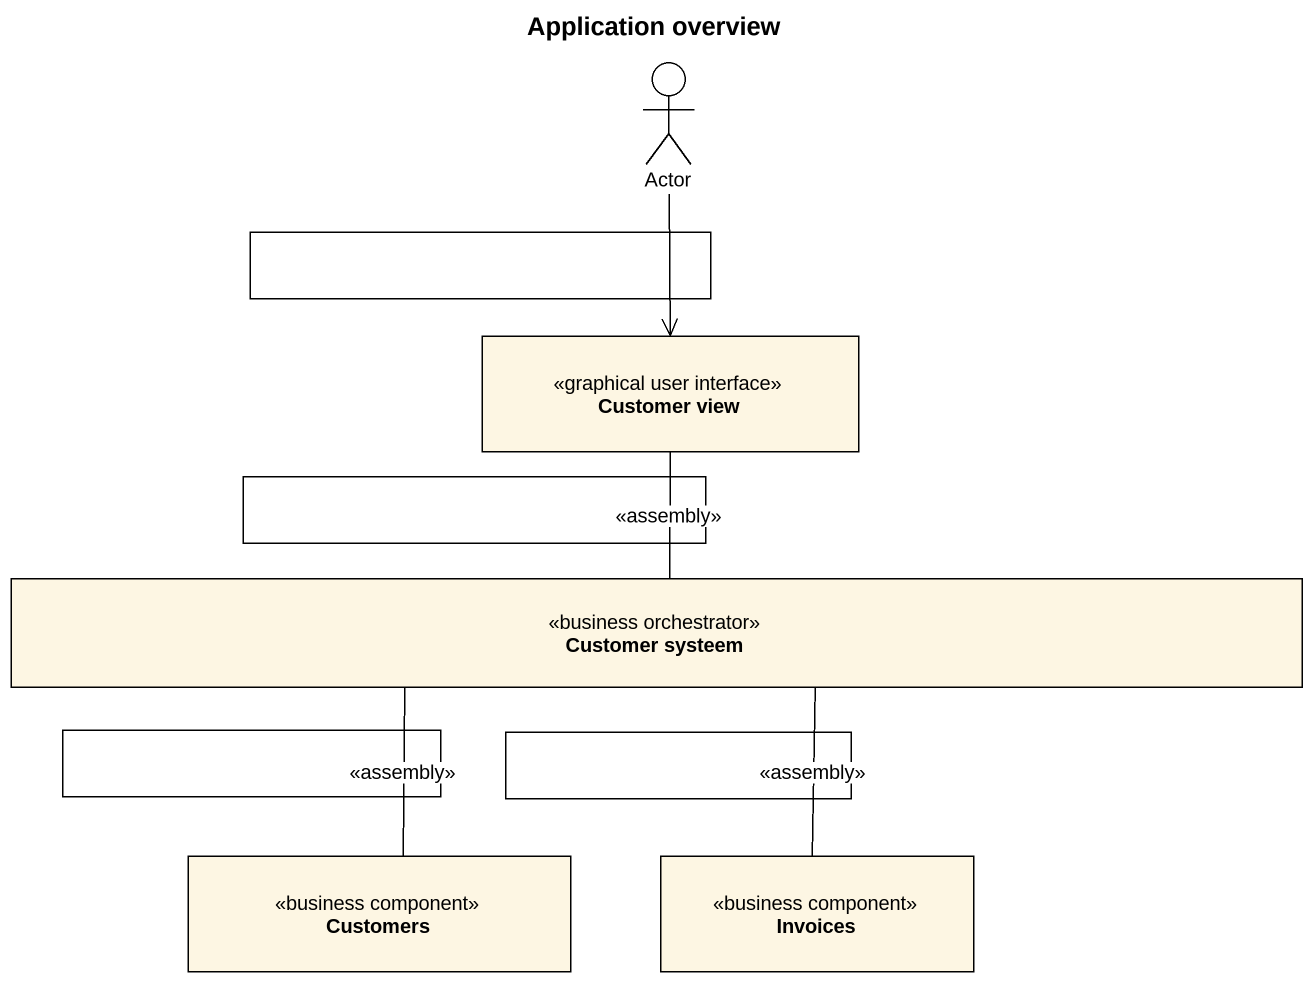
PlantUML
@startuml
title Application overview
actor "Actor" as Actor_
rectangle " " as rectangle1
rectangle "Customer view" as Customer_view <<graphical user interface>>
rectangle " " as rectangle2
rectangle "Customer systeem" as Customer_systeem <<business orchestrator>>
rectangle " " as rectangle3
rectangle " " as rectangle4
rectangle Customers <<business component>>
rectangle Invoices <<business component>>
Actor_ --> Customer_view
Customer_view -- Customer_systeem : <<assembly>>
Customer_systeem -- Customers : <<assembly>>
Customer_systeem -- Invoices : <<assembly>>
@enduml
